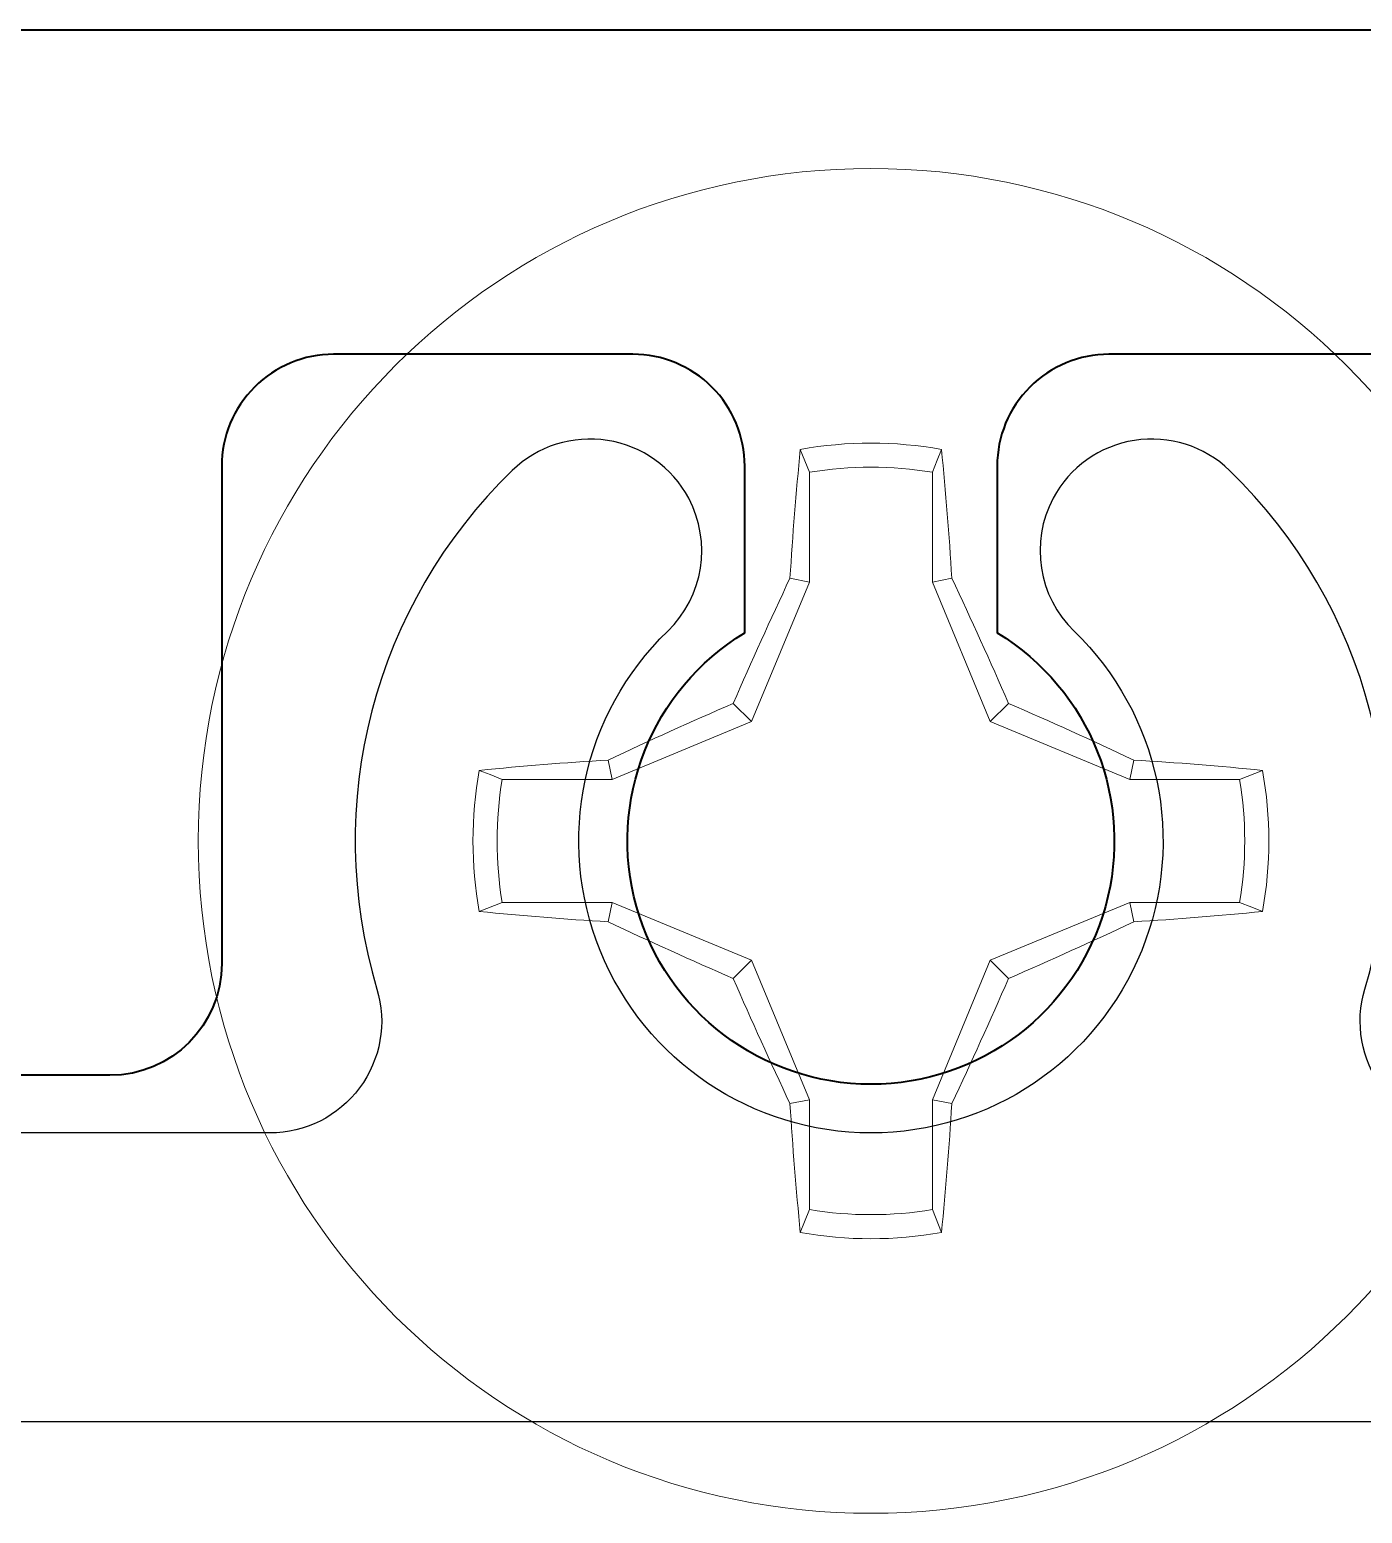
# Model space of a CAD drawing. Extents: x -26 to 91, y -47 to 75.
# Drawn here: x -2.0391 to -1.6696, y 70.362 to 70.7736 of the extents above; entities that cross this region are included whole.
import ezdxf

# ---------------------------------------------------------------- set-up
doc = ezdxf.new("R2010")
doc.units = 0
doc.header["$MEASUREMENT"] = 0
doc.layers.get('0').update_dxf_attribs({"linetype": 'CONTINUOUS'})
doc.layers.add('DIM', color=7, linetype='CONTINUOUS')
doc.layers.add('FRAME', color=1, linetype='CONTINUOUS')

# ---------------------------------------------------------------- blocks, each defined once
blk = doc.blocks.new('dfasdf')
at = {"color": 7, "linetype": 'Continuous', "lineweight": 15}
for p, q in [((54.62253623668551, 25.67929215277202), (54.62001079131574, 25.68563231801015)), ((54.62253623668551, 25.67929215277202), (54.62253623656059, 25.64883255913464)), ((54.65663524452094, 25.64883255913464), (54.65663524439602, 25.67929215277202)), ((54.62253623656059, 25.64883255913464), (54.61714810462188, 25.64990432496191)), ((54.65663524452094, 25.64883255913464), (54.66202337645965, 25.64990432496191)), ((54.62253623656059, 25.64883255913464), (54.60650339583583, 25.61012585565278)), ((54.6726680852457, 25.61012585565278), (54.65663524452094, 25.64883255913464)), ((54.60650339583583, 25.61012585565278), (54.60143627622766, 25.61519297526095)), ((54.6726680852457, 25.61012585565278), (54.67773520485387, 25.61519297526095)), ((54.60650339583583, 25.61012585565278), (54.56779669235397, 25.59409301492803)), ((54.71137478872755, 25.59409301492803), (54.6726680852457, 25.61012585565278)), ((54.56779669235397, 25.59409301492803), (54.5667249265267, 25.59948114686674)), ((54.71137478872755, 25.59409301492803), (54.71244655455483, 25.59948114686674)), ((54.74183438236494, 25.59409301480311), (54.74817454760306, 25.59661846017288)), ((54.56779669235397, 25.59409301492803), (54.53733709871659, 25.59409301480311)), ((54.74183438236494, 25.59409301480311), (54.71137478872755, 25.59409301492803)), ((54.53733709871659, 25.55999400709259), (54.53099693347846, 25.55746856172282)), ((54.53733709871659, 25.55999400709259), (54.56779669235397, 25.55999400696767)), ((54.56779669235397, 25.55999400696767), (54.5667249265267, 25.55460587502896)), ((54.56779669235397, 25.55999400696767), (54.60650339583583, 25.54396116624292)), ((54.6726680852457, 25.54396116624292), (54.71137478872755, 25.55999400696767)), ((54.71137478872755, 25.55999400696767), (54.71244655455483, 25.55460587502896)), ((54.71137478872755, 25.55999400696767), (54.74183438236494, 25.55999400709259)), ((54.60650339583583, 25.54396116624292), (54.60143627622766, 25.53889404663474)), ((54.60650339583583, 25.54396116624292), (54.62253623656059, 25.50525446276106)), ((54.65663524452094, 25.50525446276106), (54.6726680852457, 25.54396116624292)), ((54.6726680852457, 25.54396116624292), (54.67773520485387, 25.53889404663475)), ((54.62253623656059, 25.50525446276106), (54.61714810462188, 25.50418269693379)), ((54.62253623656059, 25.50525446276106), (54.62253623668551, 25.47479486912368)), ((54.65663524439602, 25.47479486912368), (54.65663524452094, 25.50525446276106)), ((54.65663524452094, 25.50525446276106), (54.66202337645965, 25.50418269693379)), ((54.65663524439602, 25.47479486912368), (54.65916068976579, 25.46845470388555))]:
    blk.add_line(p, q, dxfattribs=at)
at = {"color": 7, "linetype": 'Continuous', "lineweight": 15, "flags": 128}
for points in [[(54.65663524452094, 25.6792921514295), (54.65797790963536, 25.68266525329647), (54.65916069045094, 25.68563232235397)], [(54.53733710005912, 25.59409301492803), (54.53396399819215, 25.59543568004244), (54.53099692913464, 25.59661846085802)], [(54.74183438102241, 25.55999400696767), (54.74520748288938, 25.55865134185326), (54.74817455194688, 25.55746856103768)], [(54.62253623656059, 25.47479487046621), (54.62119357144617, 25.47142176859923), (54.62001079063059, 25.46845469954173)]]:
    blk.add_lwpolyline(points, dxfattribs=at)
at = {"color": 7, "linetype": 'Continuous', "lineweight": 15}
blk.add_circle((54.63958574054077, 25.57704351094785), 0.1865, dxfattribs=at)
for centre, radius, start, end in [((54.63958574054077, 25.57704351094785), 0.1103390577102037, 79.78122404599377, 100.2187759540062), ((55.55923696755821, 25.59239862736811), 0.9438423243883393, 174.331020246561, 176.5069634004732), ((53.71993451352332, 25.59239862736811), 0.9438423243883396, 3.493036599526764, 5.668979753439), ((54.63958574054077, 25.57704351094785), 0.1036603604884616, 80.53328149870394, 99.46671850129607), ((55.69227379090769, 25.14234536313966), 1.188911832605012, 154.728347098359, 156.5646144614533), ((53.58689769017383, 25.14234536313966), 1.188911832605011, 23.43538553854767, 25.27165290164098), ((55.07428388834875, 24.5243554605814), 1.188911832604491, 113.4353855385473, 115.2716529016415), ((54.20488759273276, 24.52435546058134), 1.188911832604554, 64.72834709835854, 66.56461446145273), ((54.63958574054077, 25.57704351094785), 0.1103390577102036, 169.7812240459948, 190.2187759540072), ((54.62423062412051, 24.65739228393045), 0.9438423243883038, 93.49303659952683, 95.668979753439), ((54.65494085696103, 24.65739228393045), 0.9438423243883007, 84.331020246561, 86.50696340047317), ((54.63958574054077, 25.57704351094785), 0.1103390577102037, 349.7812240459958, 10.21877595400523), ((54.63958574054077, 25.57704351094785), 0.1036603604884616, 170.5332814987039, 189.4667185012971), ((54.63958574054077, 25.57704351094785), 0.1036603604884617, 350.5332814987059, 9.466718501296064), ((54.62423062412056, 26.49669473796594), 0.9438423243889865, 264.331020246563, 266.5069634004732), ((54.65494085696097, 26.49669473796594), 0.9438423243889886, 273.4930365995289, 275.668979753439), ((55.07428388834911, 26.62973156131513), 1.188911832605399, 244.7283470983603, 246.5646144614546), ((54.20488759273238, 26.6297315613152), 1.18891183260548, 293.4353855385477, 295.2716529016415), ((55.69227379090783, 26.01174165875611), 1.188911832605172, 203.4353855385477, 205.2716529016419), ((53.58689769017384, 26.01174165875604), 1.188911832605003, 334.7283470983599, 336.5646144614533), ((55.55923696755824, 25.5616883945276), 0.9438423243883757, 183.4930365995278, 185.66897975344), ((53.71993451352328, 25.5616883945276), 0.943842324388376, 354.331020246561, 356.5069634004732), ((54.63958574054077, 25.57704351094785), 0.1036603604884617, 260.5332814987059, 279.4667185012982), ((54.63958574054077, 25.57704351094785), 0.1103390577102036, 259.7812240459958, 280.2187759540062)]:
    blk.add_arc(centre, radius, start, end, dxfattribs=at)
blk = doc.blocks.new('3809 BLOCK FRAME')
blk.add_lwpolyline([(-1.673999999999999, 0.4539999999999962), (-4.424999999999997, 0.453999999999998)])
blk.add_lwpolyline([(-3.5, 0.3429999999999813, -0.4142135623730992), (-3.469000000000001, 0.3739999999999801), (-2.416661333247999, 0.3739999999999766, -0.5023996456153793), (-2.386968796864736, 0.3340919540229654, 0.280293186483018), (-2.349458984129623, 0.1902531729156172, 0.4989546285431058), (-2.30052657023338, 0.1979733421588774, 0.3342632004438116), (-2.306336907094398, 0.2348007482948562, -2.470835885113011), (-2.193663092905599, 0.2348007482948509, 0.3342632004438208), (-2.199473429766618, 0.1979733421588774, 0.498954628543111), (-2.150541015870381, 0.1902531729156243, 0.2802931864830181), (-2.113031203135268, 0.3340919540229672, -0.5023996456153835), (-2.083338666752001, 0.3739999999999801), (-1.637, 0.3739999999999801, -0.414213562373095)], format="xyb")

msp = doc.modelspace()

# ---------------------------------------------------------------- linework, layer by layer
at = {"layer": 'DIM', "color": 5, "lineweight": 40}
msp.add_lwpolyline([(-2.404835260707081, 70.77354593050524), (-0.6168352607070773, 70.77354593050524, -0.414213562373095), (-0.5858352607070785, 70.74254593050523), (-0.5858352607070785, 70.51454593050511, -0.414213562373095), (-0.6168352607070773, 70.4835459305051), (-1.055835260707077, 70.4835459305051, 0.9999999999999999), (-1.07583526070708, 70.4835459305051), (-1.155866001548759, 70.4835459305051, 1.086282983489927), (-1.175797701396185, 70.4835459305051), (-1.594835260706979, 70.4835459305051, -0.414213562373095), (-1.625835260706978, 70.51454593050511), (-1.625835260706978, 70.65251896989996, 0.414213562373095), (-1.656835260706977, 70.68351896989995), (-1.739835260707082, 70.68351896989995, 0.414213562373095), (-1.770835260707081, 70.65251896989996), (-1.770835260707081, 70.60626291240817, -3.577628054374006), (-1.840835260707074, 70.60626291240816), (-1.840835260707074, 70.65251896989996, 0.414213562373095), (-1.871835260707073, 70.68351896989995), (-1.954835260706979, 70.68351896989995, 0.414213562373095), (-1.985835260706978, 70.65251896989996), (-1.985835260706978, 70.51454593050511, -0.414213562373095), (-2.016835260706976, 70.4835459305051), (-2.404835260707081, 70.4835459305051, -0.414213562373095)], format="xyb", dxfattribs=at)

# ---------------------------------------------------------------- block references
msp.add_blockref('dfasdf', (-56.44542100124784, 44.97150241955715))
at = {"layer": 'FRAME', "rotation": 180}
msp.add_blockref('3809 BLOCK FRAME', (-4.05583526070707, 70.84154593050499), dxfattribs=at)

doc.saveas('drawing.dxf')
